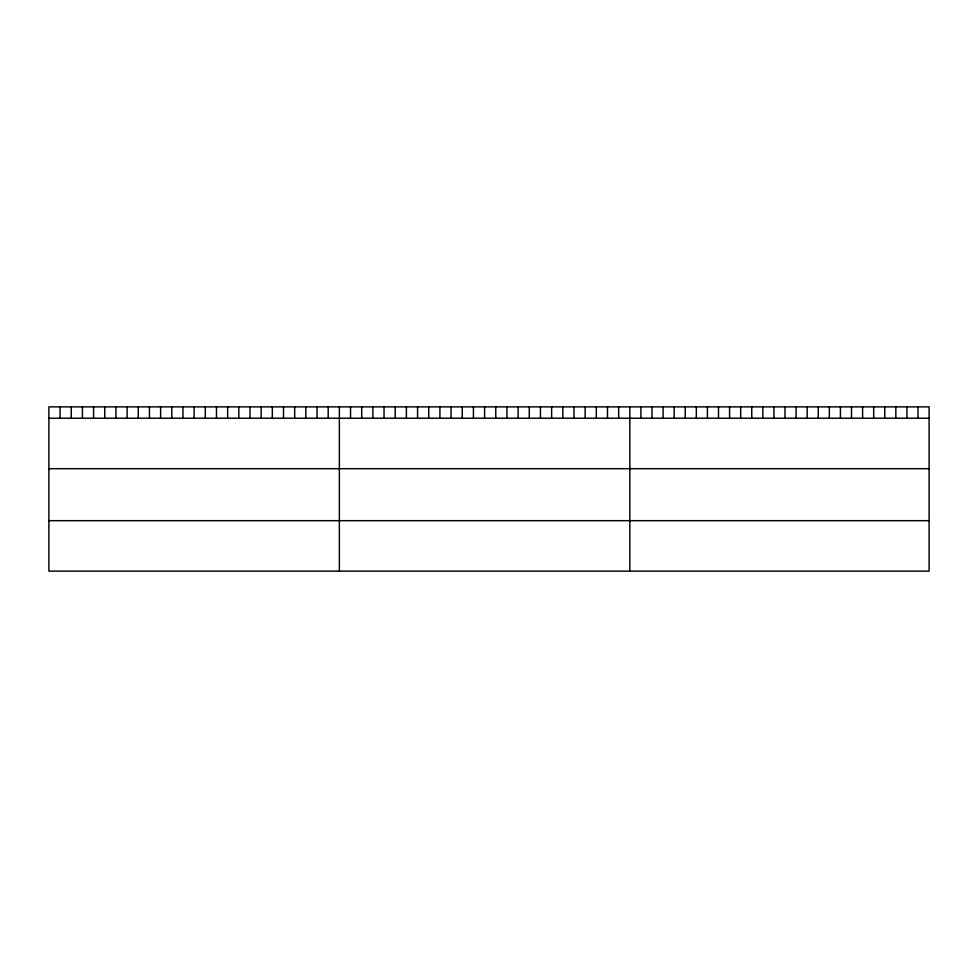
<?xml version="1.0" encoding="UTF-8"?>
<svg xmlns="http://www.w3.org/2000/svg" width="978" height="978" viewBox="0 0 978 978"><rect width="100%" height="100%" fill="white"/><g stroke="black" fill="none" stroke-linecap="round" stroke-linejoin="round"><path stroke-width="1.47" d="M929.1 418.229L929.1 571.128L48.9 571.128L48.9 406.872L929.1 406.872L929.1 418.229L48.9 418.229M48.9 468.682L929.1 468.682M48.9 520.675L929.1 520.675M918.012 406.872L918.012 418.229M906.936 406.872L906.936 418.229M895.848 406.872L895.848 418.229M884.76 406.872L884.76 418.229M873.684 406.872L873.684 418.229M862.596 406.872L862.596 418.229M851.508 406.872L851.508 418.229M840.432 406.872L840.432 418.229M829.344 406.872L829.344 418.229M818.256 406.872L818.256 418.229M807.18 406.872L807.18 418.229M796.092 406.872L796.092 418.229M785.004 406.872L785.004 418.229M773.928 406.872L773.928 418.229M762.84 406.872L762.84 418.229M751.752 406.872L751.752 418.229M740.676 406.872L740.676 418.229M729.588 406.872L729.588 418.229M718.5 406.872L718.5 418.229M707.424 406.872L707.424 418.229M696.336 406.872L696.336 418.229M685.248 406.872L685.248 418.229M674.172 406.872L674.172 418.229M663.084 406.872L663.084 418.229M651.996 406.872L651.996 418.229M640.92 406.872L640.92 418.229M629.832 406.872L629.832 571.128M618.658 406.872L618.658 418.229M607.485 406.872L607.485 418.229M596.311 406.872L596.311 418.229M585.15 406.872L585.15 418.229M573.976 406.872L573.976 418.229M562.802 406.872L562.802 418.229M551.629 406.872L551.629 418.229M540.455 406.872L540.455 418.229M529.281 406.872L529.281 418.229M518.12 406.872L518.12 418.229M506.946 406.872L506.946 418.229M495.773 406.872L495.773 418.229M484.599 406.872L484.599 418.229M473.425 406.872L473.425 418.229M462.252 406.872L462.252 418.229M451.078 406.872L451.078 418.229M439.917 406.872L439.917 418.229M428.743 406.872L428.743 418.229M417.569 406.872L417.569 418.229M406.396 406.872L406.396 418.229M395.222 406.872L395.222 418.229M384.048 406.872L384.048 418.229M372.887 406.872L372.887 418.229M361.713 406.872L361.713 418.229M350.54 406.872L350.54 418.229M339.366 406.872L339.366 571.128M328.192 406.872L328.192 418.229M317.019 406.872L317.019 418.229M305.845 406.872L305.845 418.229M294.684 406.872L294.684 418.229M283.51 406.872L283.51 418.229M272.336 406.872L272.336 418.229M261.163 406.872L261.163 418.229M249.989 406.872L249.989 418.229M238.815 406.872L238.815 418.229M227.654 406.872L227.654 418.229M216.48 406.872L216.48 418.229M205.307 406.872L205.307 418.229M194.133 406.872L194.133 418.229M182.959 406.872L182.959 418.229M171.786 406.872L171.786 418.229M160.612 406.872L160.612 418.229M149.451 406.872L149.451 418.229M138.277 406.872L138.277 418.229M127.103 406.872L127.103 418.229M115.93 406.872L115.93 418.229M104.756 406.872L104.756 418.229M93.582 406.872L93.582 418.229M82.421 406.872L82.421 418.229M71.247 406.872L71.247 418.229M60.074 406.872L60.074 418.229"/></g></svg>
